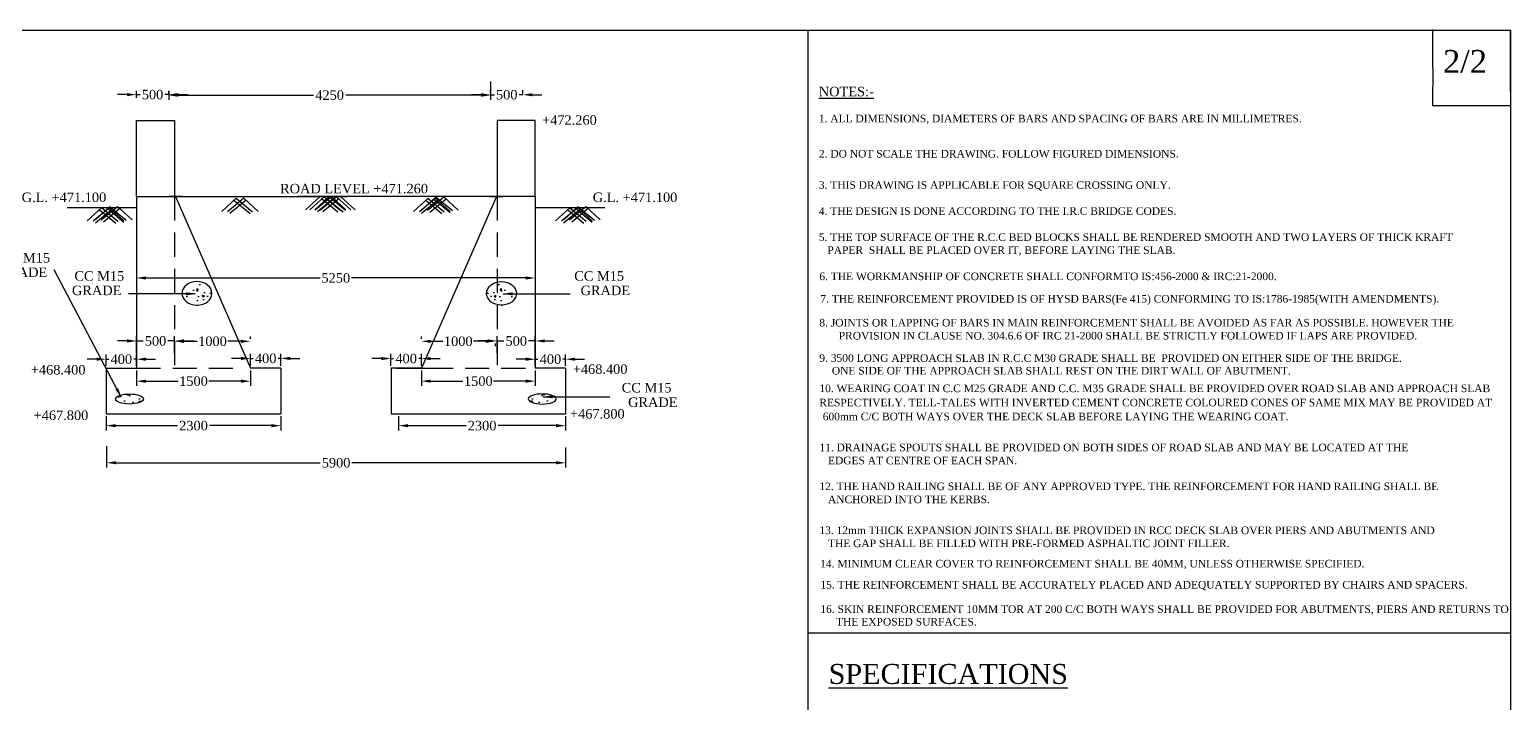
# Model space of a CAD drawing. Header units: millimetres. Extents: x 173 to 1182, y 179 to 1915.
# Drawn here: x 673.4 to 1063.3, y 591.6 to 768.7 of the extents above; entities that cross this region are included whole.
import ezdxf

# ---------------------------------------------------------------- set-up
doc = ezdxf.new("R2010")
doc.units = ezdxf.units.MM
doc.linetypes.add('HIDDEN', pattern=[9.525, 6.35, -3.175])
doc.styles.get("Standard").update_dxf_attribs({"font": 'times.ttf'})
doc.styles.add('TIMES NEW ROMAN', font='times.ttf')
doc.dimstyles.new('ISO-25', dxfattribs={"dimtxt": 2.5, "dimasz": 2.5, "dimexe": 1.25, "dimexo": 0.625, "dimtad": 0, "dimtih": 1, "dimtoh": 1, "dimlfac": 100, "dimtxsty": 'TIMES NEW ROMAN', "dimcen": 2.5, "dimadec": 0, "dimazin": 0, "dimtfac": 1, "dimtmove": 0, "dimatfit": 3, "dimfxl": 1, "dimarcsym": 0})

# ---------------------------------------------------------------- blocks, each defined once
blk = doc.blocks.new('*D21')
at = {"color": 0, "linetype": 'ByBlock', "lineweight": -2, "transparency": 16777216}
for p, q in [((701.47, 703.62), (701.47, 702.1)), ((703.97, 703.35), (749.82, 703.35)), ((803.99, 703.35), (758.15, 703.35)), ((806.49, 703.62), (806.49, 702.1))]:
    blk.add_line(p, q, dxfattribs=at)
at = {"color": 0, "linetype": 'ByBlock', "transparency": 16777216}
for points in [[(703.97, 703.76), (703.97, 702.93), (701.47, 703.35)], [(803.99, 703.76), (803.99, 702.93), (806.49, 703.35)]]:
    blk.add_solid(points, dxfattribs=at)
at = {"layer": 'Defpoints', "color": 0, "linetype": 'ByBlock', "transparency": 16777216}
for p in [(701.47, 704.24), (701.47, 703.35), (806.49, 704.24)]:
    blk.add_point(p, dxfattribs=at)
at = {"color": 0, "linetype": 'ByBlock', "transparency": 16777216, "insert": (753.98, 703.35), "char_height": 2.5, "attachment_point": 5}
blk.add_mtext('5250', dxfattribs=at)
blk = doc.blocks.new('*D22')
at = {"color": 0, "linetype": 'ByBlock', "lineweight": -2, "transparency": 16777216}
for p, q in [((693.6, 659.06), (693.6, 653.45)), ((814.5, 658.7), (814.5, 653.45)), ((696.1, 654.7), (749.89, 654.7)), ((812, 654.7), (758.22, 654.7))]:
    blk.add_line(p, q, dxfattribs=at)
at = {"color": 0, "linetype": 'ByBlock', "transparency": 16777216}
for points in [[(696.1, 655.12), (696.1, 654.29), (693.6, 654.7)], [(812, 655.12), (812, 654.29), (814.5, 654.7)]]:
    blk.add_solid(points, dxfattribs=at)
at = {"layer": 'Defpoints', "color": 0, "linetype": 'ByBlock', "transparency": 16777216}
for p in [(693.6, 659.68), (814.5, 659.32), (693.6, 654.7)]:
    blk.add_point(p, dxfattribs=at)
at = {"color": 0, "linetype": 'ByBlock', "transparency": 16777216, "insert": (754.05, 654.7), "char_height": 2.5, "attachment_point": 5}
blk.add_mtext('5900', dxfattribs=at)
blk = doc.blocks.new('*D23')
at = {"color": 0, "linetype": 'ByBlock', "lineweight": -2, "transparency": 16777216}
for p, q in [((794.74, 755.1), (794.74, 750.21)), ((709.98, 752.5), (709.98, 750.21)), ((712.48, 751.46), (748.14, 751.46)), ((792.24, 751.46), (756.58, 751.46))]:
    blk.add_line(p, q, dxfattribs=at)
at = {"color": 0, "linetype": 'ByBlock', "transparency": 16777216}
for points in [[(712.48, 751.87), (712.48, 751.04), (709.98, 751.46)], [(792.24, 751.87), (792.24, 751.04), (794.74, 751.46)]]:
    blk.add_solid(points, dxfattribs=at)
at = {"layer": 'Defpoints', "color": 0, "linetype": 'ByBlock', "transparency": 16777216}
for p in [(709.98, 753.13), (794.74, 755.73), (709.98, 751.46)]:
    blk.add_point(p, dxfattribs=at)
at = {"color": 0, "linetype": 'ByBlock', "transparency": 16777216, "insert": (752.36, 751.46), "char_height": 2.5, "attachment_point": 5}
blk.add_mtext('4250', dxfattribs=at)
blk = doc.blocks.new('*D24')
at = {"color": 0, "linetype": 'ByBlock', "lineweight": -2, "transparency": 16777216}
for p, q in [((701.49, 750.73), (701.49, 752.61)), ((709.98, 751.52), (709.98, 752.61)), ((698.99, 751.61), (696.49, 751.61)), ((701.49, 751.61), (702.49, 751.61)), ((709.98, 751.61), (708.97, 751.61)), ((712.48, 751.61), (714.98, 751.61))]:
    blk.add_line(p, q, dxfattribs=at)
at = {"color": 0, "linetype": 'ByBlock', "transparency": 16777216}
for points in [[(698.99, 752.02), (698.99, 751.19), (701.49, 751.61)], [(712.48, 752.02), (712.48, 751.19), (709.98, 751.61)]]:
    blk.add_solid(points, dxfattribs=at)
at = {"layer": 'Defpoints', "color": 0, "linetype": 'ByBlock', "transparency": 16777216}
for p in [(701.49, 751.61), (701.49, 750.48), (709.98, 751.27)]:
    blk.add_point(p, dxfattribs=at)
at = {"color": 0, "linetype": 'ByBlock', "transparency": 16777216, "insert": (705.73, 751.61), "char_height": 2.5, "attachment_point": 5}
blk.add_mtext('500', dxfattribs=at)
blk = doc.blocks.new('*D25')
at = {"color": 0, "linetype": 'ByBlock', "lineweight": -2, "transparency": 16777216}
for p, q in [((794.74, 752.03), (794.74, 752.82)), ((803.23, 751.86), (803.23, 752.82)), ((792.24, 751.57), (789.74, 751.57)), ((794.74, 751.57), (795.74, 751.57)), ((803.23, 751.57), (802.22, 751.57)), ((805.73, 751.57), (808.23, 751.57))]:
    blk.add_line(p, q, dxfattribs=at)
at = {"color": 0, "linetype": 'ByBlock', "transparency": 16777216}
for points in [[(792.24, 751.99), (792.24, 751.16), (794.74, 751.57)], [(805.73, 751.99), (805.73, 751.16), (803.23, 751.57)]]:
    blk.add_solid(points, dxfattribs=at)
at = {"layer": 'Defpoints', "color": 0, "linetype": 'ByBlock', "transparency": 16777216}
for p in [(794.74, 751.57), (794.74, 751.4), (803.23, 751.24)]:
    blk.add_point(p, dxfattribs=at)
at = {"color": 0, "linetype": 'ByBlock', "transparency": 16777216, "insert": (798.98, 751.57), "char_height": 2.5, "attachment_point": 5}
blk.add_mtext('500', dxfattribs=at)
blk = doc.blocks.new('*D58')
at = {"color": 0, "lineweight": -2, "transparency": 16777216}
for p, q in [((699.01, 686.77), (696.51, 686.77)), ((701.51, 683.5), (701.51, 688.02)), ((701.51, 686.77), (703.27, 686.77)), ((711.51, 686.77), (709.74, 686.77)), ((711.51, 683.5), (711.51, 688.02)), ((714.01, 686.77), (716.51, 686.77))]:
    blk.add_line(p, q, dxfattribs=at)
at = {"color": 0, "transparency": 16777216}
for points in [[(699.01, 687.19), (699.01, 686.35), (701.51, 686.77)], [(714.01, 687.19), (714.01, 686.35), (711.51, 686.77)]]:
    blk.add_solid(points, dxfattribs=at)
at = {"layer": 'Defpoints', "color": 0, "transparency": 16777216}
for p in [(711.51, 686.77), (701.51, 682.88), (711.51, 682.88)]:
    blk.add_point(p, dxfattribs=at)
at = {"color": 0, "transparency": 16777216, "insert": (706.51, 686.77), "char_height": 2.5, "attachment_point": 5}
blk.add_mtext('500', dxfattribs=at)
blk = doc.blocks.new('*D62')
at = {"color": 0, "lineweight": -2, "transparency": 16777216}
for p, q in [((693.51, 680.23), (693.51, 683.21)), ((701.51, 680.23), (701.51, 683.21)), ((691.01, 681.96), (688.51, 681.96)), ((693.51, 681.96), (694.21, 681.96)), ((701.51, 681.96), (700.8, 681.96)), ((704.01, 681.96), (706.51, 681.96))]:
    blk.add_line(p, q, dxfattribs=at)
at = {"color": 0, "transparency": 16777216}
for points in [[(691.01, 682.38), (691.01, 681.55), (693.51, 681.96)], [(704.01, 682.38), (704.01, 681.55), (701.51, 681.96)]]:
    blk.add_solid(points, dxfattribs=at)
at = {"layer": 'Defpoints', "color": 0, "transparency": 16777216}
for p in [(693.51, 679.61), (701.51, 681.96), (701.51, 679.61)]:
    blk.add_point(p, dxfattribs=at)
at = {"color": 0, "transparency": 16777216, "insert": (697.51, 681.96), "char_height": 2.5, "attachment_point": 5}
blk.add_mtext('400', dxfattribs=at)
blk = doc.blocks.new('*D64')
at = {"color": 0, "lineweight": -2, "transparency": 16777216}
for p, q in [((794, 686.77), (791.5, 686.77)), ((796.5, 683.5), (796.5, 688.02)), ((796.5, 686.77), (798.26, 686.77)), ((806.5, 686.77), (804.74, 686.77)), ((806.5, 683.5), (806.5, 688.02)), ((809, 686.77), (811.5, 686.77))]:
    blk.add_line(p, q, dxfattribs=at)
at = {"color": 0, "transparency": 16777216}
for points in [[(794, 687.19), (794, 686.35), (796.5, 686.77)], [(809, 687.19), (809, 686.35), (806.5, 686.77)]]:
    blk.add_solid(points, dxfattribs=at)
at = {"layer": 'Defpoints', "color": 0, "transparency": 16777216}
for p in [(796.5, 686.77), (796.5, 682.88), (806.5, 682.88)]:
    blk.add_point(p, dxfattribs=at)
at = {"color": 0, "transparency": 16777216, "insert": (801.5, 686.77), "char_height": 2.5, "attachment_point": 5}
blk.add_mtext('500', dxfattribs=at)
blk = doc.blocks.new('*D63')
at = {"color": 0, "lineweight": -2, "transparency": 16777216}
for p, q in [((806.5, 680.23), (806.5, 683.21)), ((814.5, 680.23), (814.5, 683.21)), ((804, 681.96), (801.5, 681.96)), ((806.5, 681.96), (807.2, 681.96)), ((814.5, 681.96), (813.8, 681.96)), ((817, 681.96), (819.5, 681.96))]:
    blk.add_line(p, q, dxfattribs=at)
at = {"color": 0, "transparency": 16777216}
for points in [[(804, 682.38), (804, 681.55), (806.5, 681.96)], [(817, 682.38), (817, 681.55), (814.5, 681.96)]]:
    blk.add_solid(points, dxfattribs=at)
at = {"layer": 'Defpoints', "color": 0, "transparency": 16777216}
for p in [(806.5, 681.96), (806.5, 679.61), (814.5, 679.61)]:
    blk.add_point(p, dxfattribs=at)
at = {"color": 0, "transparency": 16777216, "insert": (810.5, 681.96), "char_height": 2.5, "attachment_point": 5}
blk.add_mtext('400', dxfattribs=at)
blk = doc.blocks.new('*D68')
at = {"color": 0, "lineweight": -2, "transparency": 16777216}
for p, q in [((714.01, 686.67), (717.47, 686.67)), ((729.01, 686.67), (725.54, 686.67)), ((731.51, 687.29), (731.51, 687.92)), ((711.51, 686.12), (711.51, 685.42))]:
    blk.add_line(p, q, dxfattribs=at)
at = {"color": 0, "transparency": 16777216}
for points in [[(714.01, 687.08), (714.01, 686.25), (711.51, 686.67)], [(729.01, 687.08), (729.01, 686.25), (731.51, 686.67)]]:
    blk.add_solid(points, dxfattribs=at)
at = {"layer": 'Defpoints', "color": 0, "transparency": 16777216}
for p in [(711.51, 686.75), (731.51, 686.67), (731.51, 686.67)]:
    blk.add_point(p, dxfattribs=at)
at = {"color": 0, "transparency": 16777216, "insert": (721.51, 686.67), "char_height": 2.5, "attachment_point": 5, "style": 'TIMES NEW ROMAN'}
blk.add_mtext('1000', dxfattribs=at)
blk = doc.blocks.new('*D126')
at = {"color": 0, "lineweight": -2, "transparency": 16777216}
for p, q in [((776.5, 687.29), (776.5, 687.92)), ((779, 686.67), (782.19, 686.67)), ((793.44, 686.67), (790.26, 686.67)), ((795.94, 686.12), (795.94, 685.42))]:
    blk.add_line(p, q, dxfattribs=at)
at = {"color": 0, "transparency": 16777216}
for points in [[(779, 687.08), (779, 686.25), (776.5, 686.67)], [(793.44, 687.08), (793.44, 686.25), (795.94, 686.67)]]:
    blk.add_solid(points, dxfattribs=at)
at = {"layer": 'Defpoints', "color": 0, "transparency": 16777216}
for p in [(776.5, 686.67), (776.5, 686.67), (795.94, 686.75)]:
    blk.add_point(p, dxfattribs=at)
at = {"color": 0, "transparency": 16777216, "insert": (786.22, 686.67), "char_height": 2.5, "attachment_point": 5, "style": 'TIMES NEW ROMAN'}
blk.add_mtext('1000', dxfattribs=at)
blk = doc.blocks.new('*D127')
at = {"color": 0, "lineweight": -2, "transparency": 16777216}
for p, q in [((701.51, 678.98), (701.51, 674.93)), ((731.51, 678.98), (731.51, 674.93)), ((704.01, 676.18), (712.47, 676.18)), ((729.01, 676.18), (720.54, 676.18))]:
    blk.add_line(p, q, dxfattribs=at)
at = {"color": 0, "transparency": 16777216}
for points in [[(704.01, 676.6), (704.01, 675.76), (701.51, 676.18)], [(729.01, 676.6), (729.01, 675.76), (731.51, 676.18)]]:
    blk.add_solid(points, dxfattribs=at)
at = {"layer": 'Defpoints', "color": 0, "transparency": 16777216}
for p in [(701.51, 679.61), (731.51, 679.61), (731.51, 676.18)]:
    blk.add_point(p, dxfattribs=at)
at = {"color": 0, "transparency": 16777216, "insert": (716.51, 676.18), "char_height": 2.5, "attachment_point": 5, "style": 'TIMES NEW ROMAN'}
blk.add_mtext('1500', dxfattribs=at)
blk = doc.blocks.new('*D128')
at = {"color": 0, "lineweight": -2, "transparency": 16777216}
for p, q in [((693.51, 666.98), (693.51, 663.22)), ((739.51, 666.98), (739.51, 663.22)), ((696.01, 664.47), (712.29, 664.47)), ((737.01, 664.47), (720.72, 664.47))]:
    blk.add_line(p, q, dxfattribs=at)
at = {"color": 0, "transparency": 16777216}
for points in [[(696.01, 664.88), (696.01, 664.05), (693.51, 664.47)], [(737.01, 664.88), (737.01, 664.05), (739.51, 664.47)]]:
    blk.add_solid(points, dxfattribs=at)
at = {"layer": 'Defpoints', "color": 0, "transparency": 16777216}
for p in [(693.51, 667.61), (739.51, 667.61), (739.51, 664.47)]:
    blk.add_point(p, dxfattribs=at)
at = {"color": 0, "transparency": 16777216, "insert": (716.51, 664.47), "char_height": 2.5, "attachment_point": 5, "style": 'TIMES NEW ROMAN'}
blk.add_mtext('2300', dxfattribs=at)
blk = doc.blocks.new('*D129')
at = {"color": 0, "lineweight": -2, "transparency": 16777216}
for p, q in [((776.5, 678.98), (776.5, 674.93)), ((806.5, 678.98), (806.5, 674.93)), ((779, 676.18), (787.47, 676.18)), ((804, 676.18), (795.54, 676.18))]:
    blk.add_line(p, q, dxfattribs=at)
at = {"color": 0, "transparency": 16777216}
for points in [[(779, 676.6), (779, 675.76), (776.5, 676.18)], [(804, 676.6), (804, 675.76), (806.5, 676.18)]]:
    blk.add_solid(points, dxfattribs=at)
at = {"layer": 'Defpoints', "color": 0, "transparency": 16777216}
for p in [(776.5, 679.61), (806.5, 679.61), (806.5, 676.18)]:
    blk.add_point(p, dxfattribs=at)
at = {"color": 0, "transparency": 16777216, "insert": (791.5, 676.18), "char_height": 2.5, "attachment_point": 5, "style": 'TIMES NEW ROMAN'}
blk.add_mtext('1500', dxfattribs=at)
blk = doc.blocks.new('*D130')
at = {"color": 0, "lineweight": -2, "transparency": 16777216}
for p, q in [((770.5, 666.98), (770.5, 663.22)), ((814.5, 666.98), (814.5, 663.22)), ((773, 664.47), (788.29, 664.47)), ((812, 664.47), (796.71, 664.47))]:
    blk.add_line(p, q, dxfattribs=at)
at = {"color": 0, "transparency": 16777216}
for points in [[(773, 664.88), (773, 664.05), (770.5, 664.47)], [(812, 664.88), (812, 664.05), (814.5, 664.47)]]:
    blk.add_solid(points, dxfattribs=at)
at = {"layer": 'Defpoints', "color": 0, "transparency": 16777216}
for p in [(770.5, 667.61), (814.5, 667.61), (814.5, 664.47)]:
    blk.add_point(p, dxfattribs=at)
at = {"color": 0, "transparency": 16777216, "insert": (792.5, 664.47), "char_height": 2.5, "attachment_point": 5, "style": 'TIMES NEW ROMAN'}
blk.add_mtext('2300', dxfattribs=at)
blk = doc.blocks.new('*D132')
at = {"color": 0, "lineweight": -2, "transparency": 16777216}
for p, q in [((731.51, 680.23), (731.51, 683.42)), ((739.51, 680.23), (739.51, 683.42)), ((729.01, 682.17), (726.51, 682.17)), ((731.51, 682.17), (732.21, 682.17)), ((739.51, 682.17), (738.8, 682.17)), ((742.01, 682.17), (744.51, 682.17))]:
    blk.add_line(p, q, dxfattribs=at)
at = {"color": 0, "transparency": 16777216}
for points in [[(729.01, 682.59), (729.01, 681.76), (731.51, 682.17)], [(742.01, 682.59), (742.01, 681.76), (739.51, 682.17)]]:
    blk.add_solid(points, dxfattribs=at)
at = {"layer": 'Defpoints', "color": 0, "transparency": 16777216}
for p in [(731.51, 682.17), (731.51, 679.61), (739.51, 679.61)]:
    blk.add_point(p, dxfattribs=at)
at = {"color": 0, "transparency": 16777216, "insert": (735.51, 682.17), "char_height": 2.5, "attachment_point": 5, "style": 'TIMES NEW ROMAN'}
blk.add_mtext('400', dxfattribs=at)
blk = doc.blocks.new('*D133')
at = {"color": 0, "lineweight": -2, "transparency": 16777216}
for p, q in [((768.5, 680.23), (768.5, 683.38)), ((776.5, 680.23), (776.5, 683.38)), ((766, 682.13), (763.5, 682.13)), ((768.5, 682.13), (769.2, 682.13)), ((776.5, 682.13), (775.8, 682.13)), ((779, 682.13), (781.5, 682.13))]:
    blk.add_line(p, q, dxfattribs=at)
at = {"color": 0, "transparency": 16777216}
for points in [[(766, 682.55), (766, 681.71), (768.5, 682.13)], [(779, 682.55), (779, 681.71), (776.5, 682.13)]]:
    blk.add_solid(points, dxfattribs=at)
at = {"layer": 'Defpoints', "color": 0, "transparency": 16777216}
for p in [(768.5, 679.61), (776.5, 682.13), (776.5, 679.61)]:
    blk.add_point(p, dxfattribs=at)
at = {"color": 0, "transparency": 16777216, "insert": (772.5, 682.13), "char_height": 2.5, "attachment_point": 5, "style": 'TIMES NEW ROMAN'}
blk.add_mtext('400', dxfattribs=at)

msp = doc.modelspace()

# ---------------------------------------------------------------- hatches: boundary and pattern name
h = msp.add_hatch()
h.set_pattern_fill('AR-CONC', color=256, scale=0.03, style=0)
h.set_pattern_definition([(130, (1775.295, 894.141), (-5.46554, -0.478173), [0.5715, -6.2865]), (185, (1775.295, 894.141), (1.057285, 5.7317), [0.4572, -5.0292]), (79.549, (1774.8396, 894.1014), (-4.408275, 5.2535), [0.4857, -5.3427]), (133.8158, (1775.295, 895.665), (-8.13237, -1.26127), [0.85725, -9.42975]), (83.3644, (1774.617, 895.56), (-7.122127, 7.422767), [0.72855, -8.01405]), (188.816, (1775.295, 895.665), (-7.12214, 7.422754), [0.6858, -7.5438]), (159, (1774.533, 895.284), (-4.548446, -3.067966), [0.5715, -6.2865]), (214, (1774.533, 895.284), (-1.85406, 5.52564), [0.4572, -5.0292]), (108.5486, (1774.154, 895.0285), (-6.402495, 2.457686), [0.4857, -5.3427]), (142.5, (1775.295, 894.1412), (-0.092658, 2.536651), [0, -4.96824, 0, -5.1054, 0, -5.04825]), (172.5, (1775.295, 894.1412), (-2.00459, 3.005417), [0, -2.91084, 0, -4.85394, 0, -1.92405]), (212.5, (1776.9943, 894.1412), (-4.067718, -0.1718623), [0, -1.905, 0, -5.9436, 0, -7.8867]), (222.5, (1777.7563, 894.1412), (-4.443875, 0.762795), [0, -2.4765, 0, -3.94716, 0, -5.6007])])
edge = h.paths.add_edge_path()
edge.add_ellipse((717.42512, 699.28667), major_axis=(3.94376, 0), ratio=0.784812663, start_angle=0, end_angle=360, ccw=False)
h = msp.add_hatch()
h.set_pattern_fill('AR-CONC', color=256, scale=0.03, style=0)
h.set_pattern_definition([(50, (-260.2652, 894.141), (5.46554, -0.478173), [0.5715, -6.2865]), (355, (-260.265, 894.141), (-1.057285, 5.7317), [0.4572, -5.0292]), (100.451, (-259.81, 894.1014), (4.408275, 5.2535), [0.4857, -5.3427]), (46.1842, (-260.265, 895.665), (8.13237, -1.26127), [0.85725, -9.42975]), (96.6356, (-259.5875, 895.56), (7.122127, 7.422767), [0.72855, -8.01405]), (351.184, (-260.265, 895.665), (7.12214, 7.422754), [0.6858, -7.5438]), (21, (-259.5032, 895.284), (4.548446, -3.067966), [0.5715, -6.2865]), (326, (-259.503, 895.284), (1.85406, 5.52564), [0.4572, -5.0292]), (71.4514, (-259.124, 895.0285), (6.402495, 2.457686), [0.4857, -5.3427]), (37.5, (-260.2652, 894.1412), (0.092658, 2.536651), [0, -4.96824, 0, -5.1054, 0, -5.04825]), (7.5, (-260.2652, 894.1412), (2.00459, 3.005417), [0, -2.91084, 0, -4.85394, 0, -1.92405]), (327.5, (-261.9645, 894.1412), (4.067718, -0.1718623), [0, -1.905, 0, -5.9436, 0, -7.8867]), (317.5, (-262.7265, 894.1412), (4.443875, 0.762795), [0, -2.4765, 0, -3.94716, 0, -5.6007])])
edge = h.paths.add_edge_path()
edge.add_ellipse((797.60474, 699.28667), major_axis=(-3.94376, 0), ratio=0.784812663, start_angle=0, end_angle=360)
h = msp.add_hatch()
h.set_pattern_fill('AR-CONC', color=256, scale=0.03, style=0)
h.set_pattern_definition([(50, (-358.161, 903.23), (5.46554, -0.478173), [0.5715, -6.2865]), (355, (-358.161, 903.23), (-1.057285, 5.7317), [0.4572, -5.0292]), (100.451, (-357.7055, 903.1904), (4.408275, 5.2535), [0.4857, -5.3427]), (46.1842, (-358.161, 904.754), (8.13237, -1.26127), [0.85725, -9.42975]), (96.6356, (-357.483, 904.649), (7.122127, 7.422767), [0.72855, -8.01405]), (351.184, (-358.161, 904.754), (7.12214, 7.422754), [0.6858, -7.5438]), (21, (-357.399, 904.373), (4.548446, -3.067966), [0.5715, -6.2865]), (326, (-357.399, 904.373), (1.85406, 5.52564), [0.4572, -5.0292]), (71.4514, (-357.02, 904.1176), (6.402495, 2.457686), [0.4857, -5.3427]), (37.5, (-358.161, 903.2302), (0.092658, 2.536651), [0, -4.96824, 0, -5.1054, 0, -5.04825]), (7.5, (-358.161, 903.2302), (2.00459, 3.005417), [0, -2.91084, 0, -4.85394, 0, -1.92405]), (327.5, (-359.8602, 903.2302), (4.067718, -0.1718623), [0, -1.905, 0, -5.9436, 0, -7.8867]), (317.5, (-360.6222, 903.2302), (4.443875, 0.762795), [0, -2.4765, 0, -3.94716, 0, -5.6007])])
edge = h.paths.add_edge_path()
edge.add_ellipse((699.66263, 671.49713), major_axis=(-3.68465, 0), ratio=0.36, start_angle=0, end_angle=360)
h = msp.add_hatch()
h.set_pattern_fill('AR-CONC', color=256, scale=0.03, style=0)
h.set_pattern_definition([(130, (1866.168, 903.23), (-5.46554, -0.478173), [0.5715, -6.2865]), (185, (1866.168, 903.23), (1.057285, 5.7317), [0.4572, -5.0292]), (79.549, (1865.7124, 903.1904), (-4.408275, 5.2535), [0.4857, -5.3427]), (133.8158, (1866.168, 904.754), (-8.13237, -1.26127), [0.85725, -9.42975]), (83.3644, (1865.49, 904.649), (-7.122127, 7.422767), [0.72855, -8.01405]), (188.816, (1866.168, 904.754), (-7.12214, 7.422754), [0.6858, -7.5438]), (159, (1865.406, 904.373), (-4.548446, -3.067966), [0.5715, -6.2865]), (214, (1865.406, 904.373), (-1.85406, 5.52564), [0.4572, -5.0292]), (108.5486, (1865.027, 904.1176), (-6.402495, 2.457686), [0.4857, -5.3427]), (142.5, (1866.1679, 903.2302), (-0.092658, 2.536651), [0, -4.96824, 0, -5.1054, 0, -5.04825]), (172.5, (1866.168, 903.2302), (-2.00459, 3.005417), [0, -2.91084, 0, -4.85394, 0, -1.92405]), (212.5, (1867.8672, 903.2302), (-4.067718, -0.1718623), [0, -1.905, 0, -5.9436, 0, -7.8867]), (222.5, (1868.629, 903.2302), (-4.443875, 0.762795), [0, -2.4765, 0, -3.94716, 0, -5.6007])])
edge = h.paths.add_edge_path()
edge.add_ellipse((808.3443, 671.49713), major_axis=(3.68465, 0), ratio=0.36, start_angle=0, end_angle=360, ccw=False)

# ---------------------------------------------------------------- linework, layer by layer
for p, q in [((173.25993, 768.60179), (1063.25993, 768.60179)), ((878.25993, 768.60179), (878.25993, 617.11496)), ((1041.12871, 768.60179), (1063.25993, 768.60179)), ((1042.83188, 758.71484), (1042.83188, 768.71484)), ((1063.25993, 768.60179), (1063.25993, 178.60179)), ((1063.25993, 752.3944), (1063.25993, 768.60179)), ((1042.83188, 758.71484), (1042.78383, 748.71507)), ((1042.78383, 748.71507), (1063.25993, 748.71507)), ((701.50503, 724.80521), (701.50503, 744.80521)), ((701.50503, 744.80521), (711.50503, 744.80521)), ((711.50503, 744.80521), (711.50503, 724.80521)), ((806.5019, 744.80521), (796.5019, 744.80521)), ((796.5019, 744.80521), (796.5019, 724.80521)), ((806.5019, 724.80521), (806.5019, 744.80521)), ((683.21402, 721.85671), (701.50503, 721.85671)), ((692.35953, 721.85671), (688.54218, 718.34746)), ((694.35424, 721.80793), (690.07828, 718.26429)), ((690.69998, 718.65222), (694.51733, 722.16148)), ((694.51733, 722.16148), (690.69998, 718.65222)), ((696.51204, 722.11269), (692.23609, 718.56906)), ((692.3471, 721.80793), (696.62306, 718.26429)), ((697.10288, 721.6069), (692.82692, 718.06326)), ((693.91406, 721.6069), (698.19002, 718.06326)), ((694.34181, 721.85671), (698.15916, 718.34746)), ((698.15916, 718.34746), (694.34181, 721.85671)), ((694.5049, 722.11269), (698.78086, 718.56906)), ((696.49962, 722.16148), (700.31697, 718.65222)), ((701.50503, 724.80521), (701.50503, 679.60521)), ((701.50503, 724.80521), (710.00503, 724.80521)), ((710.00503, 724.80521), (756.98739, 724.80521)), ((713.50503, 724.80521), (710.00503, 724.80521)), ((710.00503, 724.80521), (710.00503, 724.80521)), ((711.75503, 724.80521), (731.50503, 679.60521)), ((723.94465, 720.86409), (727.762, 724.37335)), ((727.762, 724.37335), (723.94465, 720.86409)), ((729.75672, 724.32457), (725.48076, 720.78093)), ((730.34755, 723.81877), (726.0716, 720.27513)), ((727.15874, 723.81877), (731.43469, 720.27513)), ((727.74957, 724.32457), (732.02553, 720.78093)), ((729.74429, 724.37335), (733.56164, 720.86409)), ((798.0019, 724.80521), (744.02268, 724.80521)), ((749.8363, 724.82718), (746.01895, 721.31793)), ((747.1474, 721.31793), (750.96475, 724.82718)), ((798.0019, 724.80521), (748.06954, 724.80521)), ((752.24788, 724.82718), (748.43053, 721.31793)), ((752.82147, 724.7784), (748.54551, 721.23476)), ((753.41231, 724.27261), (749.13635, 720.72897)), ((754.2426, 724.7784), (749.96664, 721.23476)), ((750.22349, 724.27261), (754.49945, 720.72897)), ((754.83344, 724.27261), (750.55748, 720.72897)), ((750.81433, 724.7784), (755.09029, 721.23476)), ((751.64462, 724.27261), (755.92058, 720.72897)), ((752.23546, 724.7784), (756.51141, 721.23476)), ((752.80904, 724.82718), (756.62639, 721.31793)), ((757.90952, 721.31793), (754.09217, 724.82718)), ((755.22062, 724.82718), (759.03797, 721.31793)), ((778.26264, 724.37335), (774.44529, 720.86409)), ((780.25735, 724.32457), (775.98139, 720.78093)), ((796.2519, 724.80521), (776.5019, 679.60521)), ((780.84819, 723.81877), (776.57223, 720.27513)), ((776.60309, 721.16886), (780.42044, 724.67811)), ((780.42044, 724.67811), (776.60309, 721.16886)), ((777.65937, 723.81877), (781.93533, 720.27513)), ((782.41516, 724.62933), (778.1392, 721.08569)), ((778.25021, 724.32457), (782.52617, 720.78093)), ((783.00599, 724.12354), (778.73004, 720.5799)), ((779.81718, 724.12354), (784.09313, 720.5799)), ((780.24493, 724.37335), (784.06228, 720.86409)), ((784.06228, 720.86409), (780.24493, 724.37335)), ((780.40801, 724.62933), (784.68397, 721.08569)), ((782.40273, 724.67811), (786.22008, 721.16886)), ((794.5019, 724.80521), (798.0019, 724.80521)), ((806.5019, 724.80521), (798.0019, 724.80521)), ((798.0019, 724.80521), (798.0019, 724.80521)), ((806.5019, 724.80521), (806.5019, 679.60521)), ((806.5019, 721.85671), (824.7929, 721.85671)), ((815.6474, 721.85671), (811.83005, 718.34746)), ((817.64211, 721.80793), (813.36616, 718.26429)), ((813.98785, 718.65222), (817.8052, 722.16148)), ((817.8052, 722.16148), (813.98785, 718.65222)), ((819.79992, 722.11269), (815.52396, 718.56906)), ((815.63497, 721.80793), (819.91093, 718.26429)), ((820.39075, 721.6069), (816.1148, 718.06326)), ((817.20194, 721.6069), (821.4779, 718.06326)), ((817.62969, 721.85671), (821.44704, 718.34746)), ((821.44704, 718.34746), (817.62969, 721.85671)), ((817.79277, 722.11269), (822.06873, 718.56906)), ((819.78749, 722.16148), (823.60484, 718.65222)), ((694.94508, 721.30214), (690.66912, 717.7585)), ((691.75626, 721.30214), (696.03222, 717.7585)), ((818.23295, 721.30214), (813.95699, 717.7585)), ((815.04413, 721.30214), (819.32009, 717.7585)), ((693.50503, 679.60521), (693.50503, 667.60521)), ((693.50503, 679.60521), (701.50503, 679.60521)), ((739.50503, 679.60521), (731.50503, 679.60521)), ((739.50503, 679.60521), (739.50503, 667.60521)), ((776.5019, 679.60521), (768.5019, 679.60521)), ((768.52947, 679.60521), (768.52947, 667.60521)), ((770.0019, 679.60521), (778.5019, 679.60521)), ((770.0019, 679.60521), (770.45503, 679.60521)), ((814.5019, 679.60521), (806.5019, 679.60521)), ((814.5019, 679.60521), (814.5019, 667.60521)), ((693.50503, 667.60521), (739.50503, 667.60521)), ((768.52947, 667.60521), (814.5019, 667.60521)), ((770.0019, 667.60521), (770.45503, 667.60521)), ((878.25993, 617.11496), (878.25993, 178.60179)), ((878.25993, 609.94855), (1063.25993, 609.94855))]:
    msp.add_line(p, q)
at = {"linetype": 'HIDDEN'}
for p, q in [((711.50503, 724.80521), (711.50503, 679.60521)), ((796.5019, 724.80521), (796.5019, 679.60521)), ((701.50503, 679.60521), (729.50503, 679.60521)), ((778.5019, 679.60521), (806.5019, 679.60521))]:
    msp.add_line(p, q, dxfattribs=at)
at = {"extrusion": (0, 0, -1)}
for centre, major_axis, ratio in [((717.42512, 699.28667), (3.94376, 0), 0.784812663), ((808.3443, 671.49713), (3.68465, 0), 0.36)]:
    msp.add_ellipse(centre, major_axis=major_axis, ratio=ratio, dxfattribs=at)
for centre, major_axis, ratio in [((797.60474, 699.28667), (-3.94376, 0), 0.784812663), ((699.66263, 671.49713), (-3.68465, 0), 0.36)]:
    msp.add_ellipse(centre, major_axis=major_axis, ratio=ratio)

# ---------------------------------------------------------------- texts
for s, height, p in [('%%UNOTES:-', 2.5, (881.15886, 751.1697)), ('+472.260', 2.5, (808.30019, 743.68466)), ('1. ALL DIMENSIONS, DIAMETERS OF BARS AND SPACING OF BARS ARE IN MILLIMETRES.', 2, (881.15886, 744.31255)), ('2. DO NOT SCALE THE DRAWING. FOLLOW FIGURED DIMENSIONS. ', 2, (881.18259, 735.04929)), ('G.L. +471.100', 2.5, (671.2667, 723.33559)), ('ROAD LEVEL +471.260', 2.5, (739.31809, 725.62387)), ('G.L. +471.100', 2.5, (821.64312, 723.33559)), ('3. THIS DRAWING IS APPLICABLE FOR SQUARE CROSSING ONLY.', 2, (881.15886, 726.8181)), ('4. THE DESIGN IS DONE ACCORDING TO THE I.R.C BRIDGE CODES.', 2, (881.15886, 719.96096)), ('5. THE TOP SURFACE OF THE R.C.C BED BLOCKS SHALL BE RENDERED SMOOTH AND TWO LAYERS OF THICK KRAFT ', 2, (881.15886, 713.10381)), ('   PAPER  SHALL BE PLACED OVER IT, BEFORE LAYING THE SLAB.', 2, (881.15886, 709.67524)), ('6. THE WORKMANSHIP OF CONCRETE SHALL CONFORMTO IS:456-2000 & IRC:21-2000.', 2, (881.29874, 702.77403)), ('7. THE REINFORCEMENT PROVIDED IS OF HYSD BARS(Fe 415) CONFORMING TO IS:1786-1985(WITH AMENDMENTS).', 2, (881.56561, 696.86883)), ('8. JOINTS OR LAPPING OF BARS IN MAIN REINFORCEMENT SHALL BE AVOIDED AS FAR AS POSSIBLE. HOWEVER THE ', 2, (881.29874, 690.58049)), ('PROVISION IN CLAUSE NO. 304.6.6 OF IRC 21-2000 SHALL BE STRICTLY FOLLOWED IF LAPS ARE PROVIDED.', 2, (886.40906, 687.15191)), ('9. 3500 LONG APPROACH SLAB IN R.C.C M30 GRADE SHALL BE  PROVIDED ON EITHER SIDE OF THE BRIDGE.', 2, (881.29874, 681.27015)), ('+468.400', 2.5, (673.66943, 677.93549)), ('+468.400', 2.5, (816.38157, 678.09899)), ('    ONE SIDE OF THE APPROACH SLAB SHALL REST ON THE DIRT WALL OF ABUTMENT.', 2, (881.57629, 677.94341)), ('10. WEARING COAT IN C.C M25 GRADE AND C.C. M35 GRADE SHALL BE PROVIDED OVER ROAD SLAB AND APPROACH SLAB ', 2, (881.29874, 673.29122)), ('RESPECTIVELY. TELL-TALES WITH INVERTED CEMENT CONCRETE COLOURED CONES OF SAME MIX MAY BE PROVIDED AT ', 2, (881.29874, 669.5577)), ('+467.800', 2.5, (674.41009, 665.96104)), ('+467.800', 2.5, (815.64091, 666.34466)), ('600mm C/C BOTH WAYS OVER THE DECK SLAB BEFORE LAYING THE WEARING COAT.', 2, (882.19432, 665.88885)), ('11. DRAINAGE SPOUTS SHALL BE PROVIDED ON BOTH SIDES OF ROAD SLAB AND MAY BE LOCATED AT THE ', 2, (881.29874, 657.73788)), ('   EDGES AT CENTRE OF EACH SPAN.', 2, (881.29874, 654.30931)), ('12. THE HAND RAILING SHALL BE OF ANY APPROVED TYPE. THE REINFORCEMENT FOR HAND RAILING SHALL BE', 2, (881.29874, 647.49766)), ('   ANCHORED INTO THE KERBS.', 2, (881.29874, 644.06909)), ('13. 12mm THICK EXPANSION JOINTS SHALL BE PROVIDED IN RCC DECK SLAB OVER PIERS AND ABUTMENTS AND', 2, (881.29874, 635.9204)), ('   THE GAP SHALL BE FILLED WITH PRE-FORMED ASPHALTIC JOINT FILLER.', 2, (881.29874, 632.49183)), ('14. MINIMUM CLEAR COVER TO REINFORCEMENT SHALL BE 40MM, UNLESS OTHERWISE SPECIFIED. ', 2, (881.5105, 627.15311)), ('15. THE REINFORCEMENT SHALL BE ACCURATELY PLACED AND ADEQUATELY SUPPORTED BY CHAIRS AND SPACERS.', 2, (881.56561, 621.60455)), ('16. SKIN REINFORCEMENT 10MM TOR AT 200 C/C BOTH WAYS SHALL BE PROVIDED FOR ABUTMENTS, PIERS AND RETURNS TO', 2, (881.56561, 615.17951)), ('THE EXPOSED SURFACES.', 2, (885.71603, 611.86171)), ('%%USPECIFICATIONS', 5.25, (883.75439, 596.49496))]:
    msp.add_text(s, height=height).set_placement(p)
at = {"insert": (1045.53373, 763.35393), "char_height": 6, "width": 14.5073, "attachment_point": 1}
msp.add_mtext('2/2', dxfattribs=at)
at = {"char_height": 2.5}
for s, insert, attachment_point in [('CC M15', (665.62864, 709.91576), 1), (' GRADE', (664.05486, 706.09655), 1), ('CC M15', (685.14916, 705.14055), 1), ('CC M15', (829.88069, 705.14055), 3), (' GRADE', (683.57538, 701.32133), 1), (' GRADE', (831.45447, 701.32133), 3), ('CC M15', (842.37828, 675.70945), 3), (' GRADE', (843.95207, 671.89023), 3)]:
    msp.add_mtext(s, dxfattribs=dict(at, insert=insert, attachment_point=attachment_point))

# ---------------------------------------------------------------- dimensions: what is measured, and where the dimension line sits
at = {"linetype": 'ByBlock'}
for base, p1, p2, text, override, picture, middle in [((701.4872, 751.60725), (709.97931, 751.26805), (701.4872, 750.48318), '500', {"dimexe": 1, "dimexo": 0.25, "dimtxsty": 'Standard'}, '*D24', (705.73326, 751.60725)), ((709.97931, 751.45703), (794.73866, 755.72556), (709.97931, 753.12981), '4250', {"dimtxsty": 'Standard'}, '*D23', (752.35899, 751.45703)), ((794.73866, 751.5746), (803.22502, 751.2354), (794.73866, 751.405), '500', {"dimtxsty": 'Standard'}, '*D25', (798.98184, 751.5746)), ((701.47297, 703.3456), (806.49391, 704.24423), (701.47297, 704.24423), '5250', {"dimtxsty": 'Standard'}, '*D21', (753.98344, 703.3456)), ((693.60406, 654.7042), (814.5019, 659.32089), (693.60406, 659.68387), '5900', {"dimtxsty": 'Standard'}, '*D22', (754.05298, 654.7042))]:
    dim = msp.add_linear_dim(base=base, p1=p1, p2=p2, text=text, dimstyle='ISO-25', override=override, dxfattribs=at)
    dim.commit()
    dim.dimension.update_dxf_attribs({"geometry": picture, "text_midpoint": middle})
for base, p1, p2, text, picture, middle in [((711.50503, 686.76957), (701.50503, 682.8786), (711.50503, 682.8786), '500', '*D58', (706.50503, 686.76957)), ((701.50503, 681.96479), (693.50503, 679.60521), (701.50503, 679.60521), '400', '*D62', (697.50503, 681.96479))]:
    dim = msp.add_linear_dim(base=base, p1=p1, p2=p2, text=text, dimstyle='ISO-25', override={"dimtxsty": 'Standard'})
    dim.commit()
    dim.dimension.update_dxf_attribs({"geometry": picture, "text_midpoint": middle})
for base, p1, p2, text, picture, middle in [((731.50503, 686.66819), (711.50503, 686.7473), (731.50503, 686.66819), '1000', '*D68', (721.50503, 686.66819)), ((731.50503, 682.17498), (739.50503, 679.60521), (731.50503, 679.60521), '400', '*D132', (735.50503, 682.17498)), ((776.5019, 682.12862), (768.5019, 679.60521), (776.5019, 679.60521), '400', '*D133', (772.5019, 682.12862)), ((731.50503, 676.18034), (701.50503, 679.60521), (731.50503, 679.60521), '1500', '*D127', (716.50503, 676.18034)), ((806.5019, 676.18034), (776.5019, 679.60521), (806.5019, 679.60521), '1500', '*D129', (791.5019, 676.18034)), ((739.50503, 664.46805), (693.50503, 667.60521), (739.50503, 667.60521), '2300', '*D128', (716.50503, 664.46805)), ((814.5019, 664.46805), (770.5019, 667.60521), (814.5019, 667.60521), '2300', '*D130', (792.5019, 664.46805))]:
    dim = msp.add_linear_dim(base=base, p1=p1, p2=p2, text=text, dimstyle='ISO-25')
    dim.commit()
    dim.dimension.update_dxf_attribs({"geometry": picture, "text_midpoint": middle})
dim = msp.add_linear_dim(base=(776.5019, 686.66819), p1=(795.94074, 686.7473), p2=(776.5019, 686.66819), angle=180, text='1000', dimstyle='ISO-25')
dim.commit()
dim.dimension.update_dxf_attribs({"geometry": '*D126', "text_midpoint": (786.22132, 686.66819)})
for base, p1, p2, text, picture, middle in [((796.5019, 686.76957), (806.5019, 682.8786), (796.5019, 682.8786), '500', '*D64', (801.5019, 686.76957)), ((806.5019, 681.96479), (814.5019, 679.60521), (806.5019, 679.60521), '400', '*D63', (810.5019, 681.96479))]:
    dim = msp.add_linear_dim(base=base, p1=p1, p2=p2, angle=180, text=text, dimstyle='ISO-25', override={"dimtxsty": 'Standard'})
    dim.commit()
    dim.dimension.update_dxf_attribs({"geometry": picture, "text_midpoint": middle})

# ---------------------------------------------------------------- leaders
for points in [[(697.47025, 671.95729), (679.85158, 705.45729)], [(716.99077, 699.15866), (699.3721, 699.15866)], [(798.03908, 699.15866), (815.65775, 699.15866)], [(808.54722, 672.0791), (826.16589, 672.0791)]]:
    msp.add_leader(points, dimstyle='ISO-25', override={"dimgap": 0.625, "dimtad": 0, "dimtxsty": 'Standard'})

doc.saveas('drawing.dxf')
